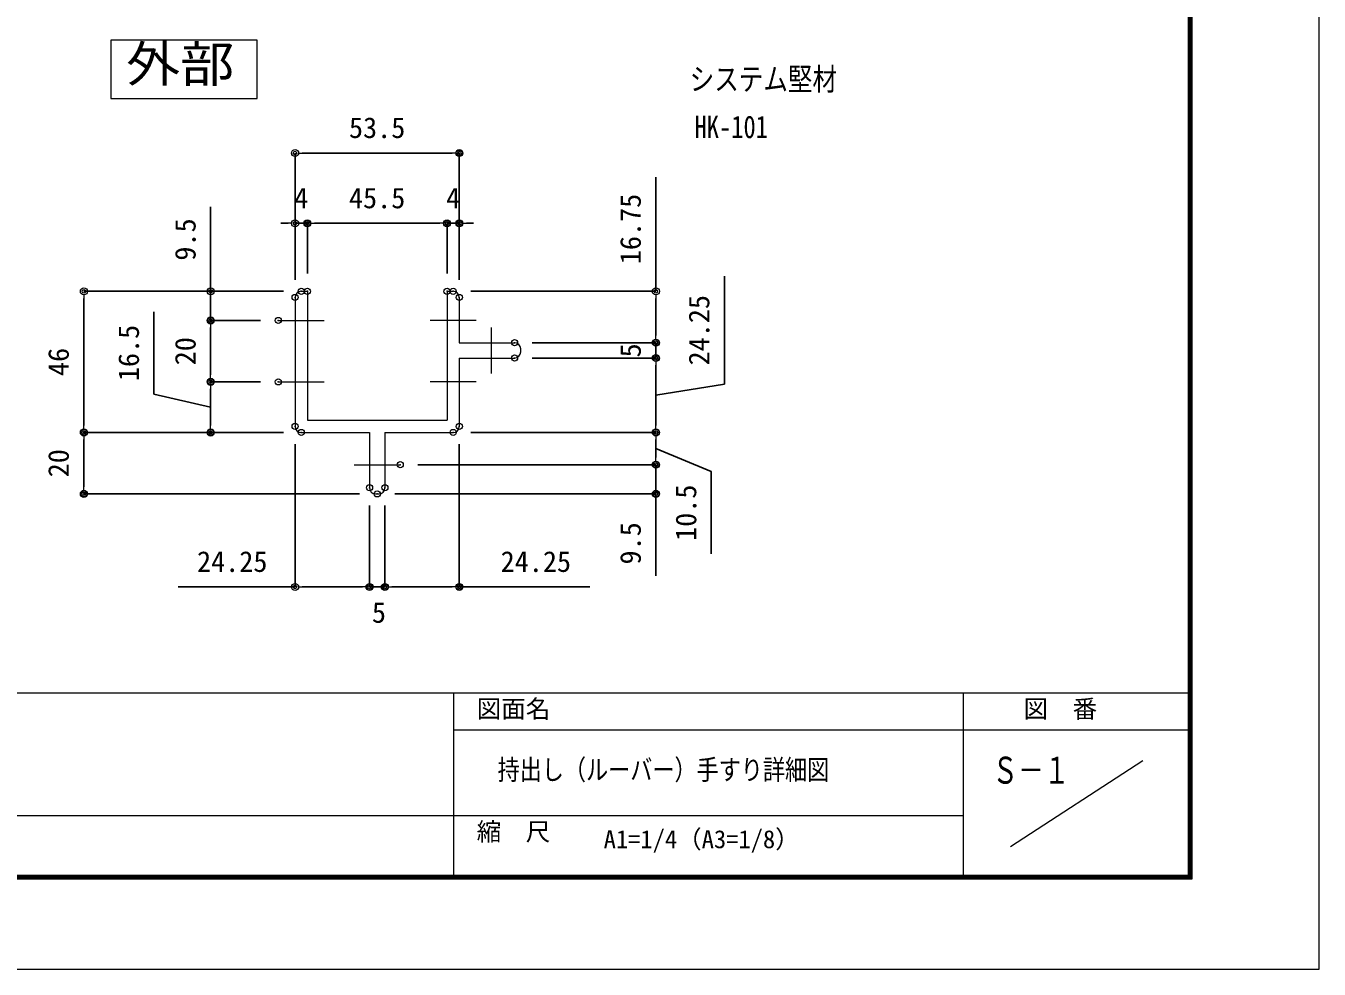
# Model space of a CAD drawing. Units: millimetres, scale not verified. Extents: x -1682 to 1682, y -1188 to 1188.
# Drawn here: x 839 to 1682, y -1188 to -573 of the extents above; entities that cross this region are included whole.
import ezdxf
from ezdxf.enums import TextEntityAlignment as Align

# ---------------------------------------------------------------- set-up
doc = ezdxf.new("R2010")
doc.units = ezdxf.units.MM
doc.header["$LTSCALE"] = 8
doc.header["$PDMODE"] = 32
doc.header["$PDSIZE"] = 4
for name, color, linetype, lineweight in [('0-0_0', 7, 'Continuous', 18), ('0-1_DEFPOINTS', 7, 'Continuous', 18), ('0-4_WAKU', 7, 'Continuous', 18), ('0-B_P4-12', 7, 'Continuous', 18), ('0-C_4アルミ', 6, 'Continuous', 18)]:
    doc.layers.add(name, color=color, linetype=linetype, lineweight=lineweight)
doc.layers.add('0-2_MOJI', color=7, linetype='Continuous')
doc.layers.add('0-9_1手摺寸法', color=7, linetype='Continuous')
doc.styles.add('ＭＳ ゴシック', font='')
doc.styles.get('ＭＳ ゴシック').set_extended_font_data('MS Gothic')

# ---------------------------------------------------------------- blocks, each defined once
blk = doc.blocks.new('_ORIGIN2')
at = {"layer": '0-0_0'}
blk.add_line((-0.5, 0), (-1, 0), dxfattribs=at)
for radius in [0.5, 0.25]:
    blk.add_circle((0, 0), radius, dxfattribs=at)
blk = doc.blocks.new('D70')
at = {"layer": '0-1_DEFPOINTS'}
for p in [(1263.531, -410.4), (1215.031, -450.4), (1263.531, -515.038)]:
    blk.add_point(p, dxfattribs=at)
at = {"layer": '0-9_1手摺寸法'}
for p, q in [((1263.531, -421.9), (1263.531, -515.038)), ((1215.031, -461.9), (1215.031, -515.038)), ((1219.631, -515.038), (1258.931, -515.038)), ((1348.645, -515.038), (1263.531, -515.038))]:
    blk.add_line(p, q, dxfattribs=at)
at = {"layer": '0-9_1手摺寸法', "xscale": 4.6, "yscale": 4.6, "rotation": 180}
blk.add_blockref('_ORIGIN2', (1215.031, -515.038), dxfattribs=at)
at = {"layer": '0-9_1手摺寸法', "xscale": 4.6, "yscale": 4.6}
blk.add_blockref('_ORIGIN2', (1263.531, -515.038), dxfattribs=at)
at = {"layer": '0-9_1手摺寸法', "style": 'ＭＳ ゴシック'}
blk.add_text('24.25', height=13.49, dxfattribs=at).set_placement((1290.455, -509.288), align=Align.BOTTOM_LEFT)
blk = doc.blocks.new('D71')
at = {"layer": '0-1_DEFPOINTS'}
for p in [(1156.531, -410.4), (1205.031, -450.4), (1205.031, -515.038)]:
    blk.add_point(p, dxfattribs=at)
at = {"layer": '0-9_1手摺寸法'}
for p, q in [((1156.531, -421.9), (1156.531, -515.038)), ((1205.031, -461.9), (1205.031, -515.038)), ((1080.452, -515.038), (1156.531, -515.038)), ((1161.131, -515.038), (1200.431, -515.038))]:
    blk.add_line(p, q, dxfattribs=at)
at = {"layer": '0-9_1手摺寸法', "xscale": 4.6, "yscale": 4.6, "rotation": 180}
blk.add_blockref('_ORIGIN2', (1156.531, -515.038), dxfattribs=at)
at = {"layer": '0-9_1手摺寸法', "xscale": 4.6, "yscale": 4.6}
blk.add_blockref('_ORIGIN2', (1205.031, -515.038), dxfattribs=at)
at = {"layer": '0-9_1手摺寸法', "style": 'ＭＳ ゴシック'}
blk.add_text('24.25', height=13.49, dxfattribs=at).set_placement((1092.642, -509.288), align=Align.BOTTOM_LEFT)
blk = doc.blocks.new('D72')
at = {"layer": '0-1_DEFPOINTS'}
for p in [(1205.031, -450.4), (1215.031, -450.4), (1215.031, -515.038)]:
    blk.add_point(p, dxfattribs=at)
at = {"layer": '0-9_1手摺寸法'}
for p, q in [((1205.031, -461.9), (1205.031, -515.038)), ((1215.031, -461.9), (1215.031, -515.038)), ((1200.431, -515.038), (1195.831, -515.038)), ((1205.031, -515.038), (1215.031, -515.038)), ((1219.631, -515.038), (1224.231, -515.038))]:
    blk.add_line(p, q, dxfattribs=at)
at = {"layer": '0-9_1手摺寸法', "xscale": 4.6, "yscale": 4.6}
blk.add_blockref('_ORIGIN2', (1205.031, -515.038), dxfattribs=at)
at = {"layer": '0-9_1手摺寸法', "xscale": 4.6, "yscale": 4.6, "rotation": 180}
blk.add_blockref('_ORIGIN2', (1215.031, -515.038), dxfattribs=at)
at = {"layer": '0-9_1手摺寸法', "style": 'ＭＳ ゴシック'}
blk.add_text('5', height=13.49, dxfattribs=at).set_placement((1206.597, -542.435), align=Align.BOTTOM_LEFT)
blk = doc.blocks.new('D73')
at = {"layer": '0-1_DEFPOINTS'}
for p in [(1160.531, -322.4), (1101.528, -341.4), (1145.531, -341.4)]:
    blk.add_point(p, dxfattribs=at)
at = {"layer": '0-9_1手摺寸法'}
for p, q in [((1101.528, -267.438), (1101.528, -322.4)), ((1101.528, -317.8), (1101.528, -313.2)), ((1149.031, -322.4), (1101.528, -322.4)), ((1101.528, -322.4), (1101.528, -341.4)), ((1101.528, -322.4), (1101.528, -341.4)), ((1134.031, -341.4), (1101.528, -341.4)), ((1101.528, -346), (1101.528, -350.6))]:
    blk.add_line(p, q, dxfattribs=at)
at = {"layer": '0-9_1手摺寸法', "xscale": 4.6, "yscale": 4.6}
for p, rotation in [((1101.528, -322.4), 270), ((1101.528, -341.4), 90)]:
    blk.add_blockref('_ORIGIN2', p, dxfattribs=dict(at, rotation=rotation))
at = {"layer": '0-9_1手摺寸法', "style": 'ＭＳ ゴシック'}
blk.add_text('9.5', height=13.49, rotation=90, dxfattribs=at).set_placement((1095.778, -302.409), align=Align.BOTTOM_LEFT)
blk = doc.blocks.new('D74')
at = {"layer": '0-1_DEFPOINTS'}
for p in [(1160.531, -414.4), (1018.916, -454.4), (1210.031, -454.4)]:
    blk.add_point(p, dxfattribs=at)
at = {"layer": '0-9_1手摺寸法'}
for p, q in [((1149.031, -414.4), (1018.916, -414.4)), ((1018.916, -419), (1018.916, -449.8)), ((1198.531, -454.4), (1018.916, -454.4))]:
    blk.add_line(p, q, dxfattribs=at)
at = {"layer": '0-9_1手摺寸法', "xscale": 4.6, "yscale": 4.6}
for p, rotation in [((1018.916, -414.4), 90), ((1018.916, -454.4), 270)]:
    blk.add_blockref('_ORIGIN2', p, dxfattribs=dict(at, rotation=rotation))
at = {"layer": '0-9_1手摺寸法', "style": 'ＭＳ ゴシック'}
blk.add_text('20', height=13.49, rotation=90, dxfattribs=at).set_placement((1013.166, -443.6), align=Align.BOTTOM_LEFT)
blk = doc.blocks.new('D75')
at = {"layer": '0-1_DEFPOINTS'}
for p in [(1145.531, -381.4), (1101.528, -414.4), (1160.531, -414.4)]:
    blk.add_point(p, dxfattribs=at)
at = {"layer": '0-9_1手摺寸法'}
for p, q in [((1134.031, -381.4), (1101.528, -381.4)), ((1101.528, -386), (1101.528, -409.8)), ((1149.031, -414.4), (1101.528, -414.4))]:
    blk.add_line(p, q, dxfattribs=at)
blk.add_lwpolyline([(1101.528, -397.9), (1064.608, -389.338), (1064.608, -335.781)], dxfattribs=at)
at = {"layer": '0-9_1手摺寸法', "xscale": 4.6, "yscale": 4.6}
for p, rotation in [((1101.528, -381.4), 90), ((1101.528, -414.4), 270)]:
    blk.add_blockref('_ORIGIN2', p, dxfattribs=dict(at, rotation=rotation))
at = {"layer": '0-9_1手摺寸法', "style": 'ＭＳ ゴシック'}
blk.add_text('16.5', height=13.49, rotation=90, dxfattribs=at).set_placement((1058.858, -380.96), align=Align.BOTTOM_LEFT)
blk = doc.blocks.new('D76')
at = {"layer": '0-1_DEFPOINTS'}
for p in [(1160.531, -322.4), (1018.916, -414.4), (1160.531, -414.4)]:
    blk.add_point(p, dxfattribs=at)
at = {"layer": '0-9_1手摺寸法'}
for p, q in [((1149.031, -322.4), (1018.916, -322.4)), ((1018.916, -327), (1018.916, -409.8)), ((1149.031, -414.4), (1018.916, -414.4))]:
    blk.add_line(p, q, dxfattribs=at)
at = {"layer": '0-9_1手摺寸法', "xscale": 4.6, "yscale": 4.6}
for p, rotation in [((1018.916, -322.4), 90), ((1018.916, -414.4), 270)]:
    blk.add_blockref('_ORIGIN2', p, dxfattribs=dict(at, rotation=rotation))
at = {"layer": '0-9_1手摺寸法', "style": 'ＭＳ ゴシック'}
blk.add_text('46', height=13.49, rotation=90, dxfattribs=at).set_placement((1013.166, -377.6), align=Align.BOTTOM_LEFT)
blk = doc.blocks.new('D77')
at = {"layer": '0-1_DEFPOINTS'}
for p in [(1145.531, -341.4), (1101.528, -381.4), (1145.531, -381.4)]:
    blk.add_point(p, dxfattribs=at)
at = {"layer": '0-9_1手摺寸法'}
for p, q in [((1134.031, -341.4), (1101.528, -341.4)), ((1101.528, -346), (1101.528, -376.8)), ((1134.031, -381.4), (1101.528, -381.4))]:
    blk.add_line(p, q, dxfattribs=at)
at = {"layer": '0-9_1手摺寸法', "xscale": 4.6, "yscale": 4.6}
for p, rotation in [((1101.528, -341.4), 90), ((1101.528, -381.4), 270)]:
    blk.add_blockref('_ORIGIN2', p, dxfattribs=dict(at, rotation=rotation))
at = {"layer": '0-9_1手摺寸法', "style": 'ＭＳ ゴシック'}
blk.add_text('20', height=13.49, rotation=90, dxfattribs=at).set_placement((1095.778, -370.6), align=Align.BOTTOM_LEFT)
blk = doc.blocks.new('D78')
at = {"layer": '0-1_DEFPOINTS'}
for p in [(1263.531, -232.338), (1156.531, -326.4), (1263.531, -326.4)]:
    blk.add_point(p, dxfattribs=at)
at = {"layer": '0-9_1手摺寸法'}
for p, q in [((1156.531, -314.9), (1156.531, -232.338)), ((1161.131, -232.338), (1258.931, -232.338)), ((1263.531, -314.9), (1263.531, -232.338))]:
    blk.add_line(p, q, dxfattribs=at)
at = {"layer": '0-9_1手摺寸法', "xscale": 4.6, "yscale": 4.6, "rotation": 180}
blk.add_blockref('_ORIGIN2', (1156.531, -232.338), dxfattribs=at)
at = {"layer": '0-9_1手摺寸法', "xscale": 4.6, "yscale": 4.6}
blk.add_blockref('_ORIGIN2', (1263.531, -232.338), dxfattribs=at)
at = {"layer": '0-9_1手摺寸法', "style": 'ＭＳ ゴシック'}
blk.add_text('53.5', height=13.49, dxfattribs=at).set_placement((1191.631, -226.588), align=Align.BOTTOM_LEFT)
blk = doc.blocks.new('D79')
at = {"layer": '0-1_DEFPOINTS'}
for p in [(1263.531, -278.107), (1255.531, -322.4), (1263.531, -326.4)]:
    blk.add_point(p, dxfattribs=at)
at = {"layer": '0-9_1手摺寸法'}
for p, q in [((1250.931, -278.107), (1246.331, -278.107)), ((1255.531, -310.9), (1255.531, -278.107)), ((1255.531, -278.107), (1263.531, -278.107)), ((1263.531, -314.9), (1263.531, -278.107)), ((1268.131, -278.107), (1272.731, -278.107))]:
    blk.add_line(p, q, dxfattribs=at)
at = {"layer": '0-9_1手摺寸法', "xscale": 4.6, "yscale": 4.6}
blk.add_blockref('_ORIGIN2', (1255.531, -278.107), dxfattribs=at)
at = {"layer": '0-9_1手摺寸法', "xscale": 4.6, "yscale": 4.6, "rotation": 180}
blk.add_blockref('_ORIGIN2', (1263.531, -278.107), dxfattribs=at)
at = {"layer": '0-9_1手摺寸法', "style": 'ＭＳ ゴシック'}
blk.add_text('4', height=13.49, dxfattribs=at).set_placement((1254.931, -272.357), align=Align.BOTTOM_LEFT)
blk = doc.blocks.new('D80')
at = {"layer": '0-1_DEFPOINTS'}
for p in [(1255.531, -278.107), (1164.531, -322.4), (1255.531, -322.4)]:
    blk.add_point(p, dxfattribs=at)
at = {"layer": '0-9_1手摺寸法'}
for p, q in [((1164.531, -310.9), (1164.531, -278.107)), ((1169.131, -278.107), (1250.931, -278.107)), ((1255.531, -310.9), (1255.531, -278.107))]:
    blk.add_line(p, q, dxfattribs=at)
at = {"layer": '0-9_1手摺寸法', "xscale": 4.6, "yscale": 4.6, "rotation": 180}
blk.add_blockref('_ORIGIN2', (1164.531, -278.107), dxfattribs=at)
at = {"layer": '0-9_1手摺寸法', "xscale": 4.6, "yscale": 4.6}
blk.add_blockref('_ORIGIN2', (1255.531, -278.107), dxfattribs=at)
at = {"layer": '0-9_1手摺寸法', "style": 'ＭＳ ゴシック'}
blk.add_text('45.5', height=13.49, dxfattribs=at).set_placement((1191.631, -272.357), align=Align.BOTTOM_LEFT)
blk = doc.blocks.new('D81')
at = {"layer": '0-1_DEFPOINTS'}
for p in [(1164.531, -278.107), (1156.531, -326.4), (1164.531, -322.4)]:
    blk.add_point(p, dxfattribs=at)
at = {"layer": '0-9_1手摺寸法'}
for p, q in [((1151.931, -278.107), (1147.331, -278.107)), ((1156.531, -314.9), (1156.531, -278.107)), ((1156.531, -278.107), (1164.531, -278.107)), ((1164.531, -310.9), (1164.531, -278.107)), ((1169.131, -278.107), (1173.731, -278.107))]:
    blk.add_line(p, q, dxfattribs=at)
at = {"layer": '0-9_1手摺寸法', "xscale": 4.6, "yscale": 4.6}
blk.add_blockref('_ORIGIN2', (1156.531, -278.107), dxfattribs=at)
at = {"layer": '0-9_1手摺寸法', "xscale": 4.6, "yscale": 4.6, "rotation": 180}
blk.add_blockref('_ORIGIN2', (1164.531, -278.107), dxfattribs=at)
at = {"layer": '0-9_1手摺寸法', "style": 'ＭＳ ゴシック'}
blk.add_text('4', height=13.49, dxfattribs=at).set_placement((1155.931, -272.357), align=Align.BOTTOM_LEFT)
blk = doc.blocks.new('D82')
at = {"layer": '0-1_DEFPOINTS'}
for p in [(1259.531, -322.4), (1299.531, -355.9), (1391.581, -355.9)]:
    blk.add_point(p, dxfattribs=at)
at = {"layer": '0-9_1手摺寸法'}
for p, q in [((1391.581, -247.969), (1391.581, -322.4)), ((1271.031, -322.4), (1391.581, -322.4)), ((1391.581, -327), (1391.581, -351.3)), ((1311.031, -355.9), (1391.581, -355.9))]:
    blk.add_line(p, q, dxfattribs=at)
at = {"layer": '0-9_1手摺寸法', "xscale": 4.6, "yscale": 4.6}
for p, rotation in [((1391.581, -322.4), 90), ((1391.581, -355.9), 270)]:
    blk.add_blockref('_ORIGIN2', p, dxfattribs=dict(at, rotation=rotation))
at = {"layer": '0-9_1手摺寸法', "style": 'ＭＳ ゴシック'}
blk.add_text('16.75', height=13.49, rotation=90, dxfattribs=at).set_placement((1385.831, -304.757), align=Align.BOTTOM_LEFT)
blk = doc.blocks.new('D83')
at = {"layer": '0-1_DEFPOINTS'}
for p in [(1299.531, -355.9), (1299.531, -365.9), (1391.581, -365.9)]:
    blk.add_point(p, dxfattribs=at)
at = {"layer": '0-9_1手摺寸法'}
for p, q in [((1391.581, -351.3), (1391.581, -346.7)), ((1311.031, -355.9), (1391.581, -355.9)), ((1391.581, -355.9), (1391.581, -365.9)), ((1311.031, -365.9), (1391.581, -365.9)), ((1391.581, -370.5), (1391.581, -375.1))]:
    blk.add_line(p, q, dxfattribs=at)
at = {"layer": '0-9_1手摺寸法', "xscale": 4.6, "yscale": 4.6}
for p, rotation in [((1391.581, -355.9), 270), ((1391.581, -365.9), 90)]:
    blk.add_blockref('_ORIGIN2', p, dxfattribs=dict(at, rotation=rotation))
at = {"layer": '0-9_1手摺寸法', "style": 'ＭＳ ゴシック'}
blk.add_text('5', height=13.49, rotation=90, dxfattribs=at).set_placement((1385.831, -365.5), align=Align.BOTTOM_LEFT)
blk = doc.blocks.new('D84')
at = {"layer": '0-1_DEFPOINTS'}
for p in [(1299.531, -365.9), (1259.531, -414.4), (1391.581, -414.4)]:
    blk.add_point(p, dxfattribs=at)
at = {"layer": '0-9_1手摺寸法'}
for p, q in [((1311.031, -365.9), (1391.581, -365.9)), ((1391.581, -370.5), (1391.581, -409.8)), ((1271.031, -414.4), (1391.581, -414.4))]:
    blk.add_line(p, q, dxfattribs=at)
blk.add_lwpolyline([(1391.581, -390.15), (1436.236, -382.896), (1436.236, -312.516)], dxfattribs=at)
at = {"layer": '0-9_1手摺寸法', "xscale": 4.6, "yscale": 4.6}
for p, rotation in [((1391.581, -365.9), 90), ((1391.581, -414.4), 270)]:
    blk.add_blockref('_ORIGIN2', p, dxfattribs=dict(at, rotation=rotation))
at = {"layer": '0-9_1手摺寸法', "style": 'ＭＳ ゴシック'}
blk.add_text('24.25', height=13.49, rotation=90, dxfattribs=at).set_placement((1430.486, -370.706), align=Align.BOTTOM_LEFT)
blk = doc.blocks.new('D85')
at = {"layer": '0-1_DEFPOINTS'}
for p in [(1259.531, -414.4), (1225.031, -435.4), (1391.581, -435.4)]:
    blk.add_point(p, dxfattribs=at)
at = {"layer": '0-9_1手摺寸法'}
for p, q in [((1271.031, -414.4), (1391.581, -414.4)), ((1391.581, -419), (1391.581, -430.8)), ((1236.531, -435.4), (1391.581, -435.4))]:
    blk.add_line(p, q, dxfattribs=at)
blk.add_lwpolyline([(1391.581, -424.9), (1427.721, -439.861), (1427.721, -493.418)], dxfattribs=at)
at = {"layer": '0-9_1手摺寸法', "xscale": 4.6, "yscale": 4.6}
for p, rotation in [((1391.581, -414.4), 90), ((1391.581, -435.4), 270)]:
    blk.add_blockref('_ORIGIN2', p, dxfattribs=dict(at, rotation=rotation))
at = {"layer": '0-9_1手摺寸法', "style": 'ＭＳ ゴシック'}
blk.add_text('10.5', height=13.49, rotation=90, dxfattribs=at).set_placement((1421.971, -485.04), align=Align.BOTTOM_LEFT)
blk = doc.blocks.new('D86')
at = {"layer": '0-1_DEFPOINTS'}
for p in [(1225.031, -435.4), (1210.031, -454.4), (1391.581, -454.4)]:
    blk.add_point(p, dxfattribs=at)
at = {"layer": '0-9_1手摺寸法'}
for p, q in [((1391.581, -430.8), (1391.581, -426.2)), ((1236.531, -435.4), (1391.581, -435.4)), ((1391.581, -435.4), (1391.581, -454.4)), ((1391.581, -435.4), (1391.581, -454.4)), ((1221.531, -454.4), (1391.581, -454.4)), ((1391.581, -507.771), (1391.581, -454.4)), ((1391.581, -459), (1391.581, -463.6))]:
    blk.add_line(p, q, dxfattribs=at)
at = {"layer": '0-9_1手摺寸法', "xscale": 4.6, "yscale": 4.6}
for p, rotation in [((1391.581, -435.4), 270), ((1391.581, -454.4), 90)]:
    blk.add_blockref('_ORIGIN2', p, dxfattribs=dict(at, rotation=rotation))
at = {"layer": '0-9_1手摺寸法', "style": 'ＭＳ ゴシック'}
blk.add_text('9.5', height=13.49, rotation=90, dxfattribs=at).set_placement((1385.831, -500.4), align=Align.BOTTOM_LEFT)

msp = doc.modelspace()

# ---------------------------------------------------------------- linework, layer by layer
at = {"layer": '0-1_DEFPOINTS', "color": 5}
for p, q in [((1682, -1188), (1682, 1188)), ((-1682, -1188), (1682, -1188))]:
    msp.add_line(p, q, dxfattribs=at)
at = {"layer": '0-4_WAKU'}
for p, q in [((1596.8, -1126.8), (1596.8, 1130.8)), ((1597.4, -1127.4), (1597.4, 1131.4)), ((1598, -1128), (1598, 1132)), ((1598.6, -1128.6), (1598.6, 1132.6)), ((1599.2, -1129.2), (1599.2, 1133.2)), ((-1602, -1008), (1598, -1008)), ((1118, -1008), (1118, -1128)), ((1450, -1008), (1450, -1128)), ((1118, -1032), (1598, -1032)), ((1480.833, -1108), (1567.167, -1052)), ((442, -1088), (1450, -1088)), ((-1602.6, -1128.6), (1598.6, -1128.6)), ((-1602, -1128), (1598, -1128)), ((-1601.4, -1127.4), (1597.4, -1127.4)), ((-1600.8, -1126.8), (1596.8, -1126.8)), ((-1603.2, -1129.2), (1599.2, -1129.2))]:
    msp.add_line(p, q, dxfattribs=at)
at = {"layer": '0-B_P4-12'}
msp.add_line((894.697, -582.622), (894.697, -620.632), dxfattribs=at)
msp.add_lwpolyline([(894.697, -620.632), (990.022, -620.632), (990.022, -582.622), (894.697, -582.622)], dxfattribs=at)
at = {"layer": '0-C_4アルミ'}
for p, q in [((1018.792, -746.342), (1022.792, -746.342)), ((1022.792, -746.342), (1022.792, -830.342)), ((1113.792, -746.342), (1113.792, -830.342)), ((1113.792, -746.342), (1117.792, -746.342)), ((1014.792, -750.342), (1014.792, -834.342)), ((1121.792, -750.342), (1121.792, -779.842)), ((1003.792, -765.342), (1033.792, -765.342)), ((1132.792, -765.342), (1102.792, -765.342)), ((1142.792, -799.842), (1142.792, -769.842)), ((1121.792, -779.842), (1157.792, -779.842)), ((1121.792, -789.842), (1121.792, -834.342)), ((1121.792, -789.842), (1157.792, -789.842)), ((1161.792, -785.842), (1161.792, -783.842)), ((1003.792, -805.342), (1033.792, -805.342)), ((1132.792, -805.342), (1102.792, -805.342)), ((1022.792, -830.342), (1113.792, -830.342)), ((1018.792, -838.342), (1063.292, -838.342)), ((1063.292, -838.342), (1063.292, -874.342)), ((1073.292, -838.342), (1117.792, -838.342)), ((1073.292, -838.342), (1073.292, -874.342)), ((1053.292, -859.342), (1083.292, -859.342)), ((1067.292, -878.342), (1069.292, -878.342))]:
    msp.add_line(p, q, dxfattribs=at)
for centre, start, end in [((1018.792, -750.342), 90, 180), ((1117.792, -750.342), 0, 90), ((1157.792, -783.842), 0, 90), ((1157.792, -785.842), 270, 0), ((1018.792, -834.342), 180, 270), ((1117.792, -834.342), 270, 0), ((1067.292, -874.342), 180, 270), ((1069.292, -874.342), 270, 0)]:
    msp.add_arc(centre, 4, start, end, dxfattribs=at)

# ---------------------------------------------------------------- block references
at = {"layer": '0-9_1手摺寸法'}
for name in ['D78', 'D82', 'D81', 'D80', 'D79', 'D73', 'D84', 'D76', 'D75', 'D77', 'D83', 'D71', 'D70', 'D74', 'D85', 'D86', 'D72']:
    msp.add_blockref(name, (-141.739, -423.942), dxfattribs=at)

# ---------------------------------------------------------------- texts
at = {"layer": '0-0_0', "style": 'ＭＳ ゴシック'}
for s, height, width, p in [('システム堅材', 14.66, 0.8, (1271.892, -619.81)), ('HK-101', 14.66, 0.8, (1275.029, -650.93)), ('持出し（ルーバー）手すり詳細図', 13.2, 0.8, (1146.749, -1068.604)), ('Ｓ－１', 17.6, 0.7, (1469.017, -1072.441))]:
    msp.add_text(s, height=height, dxfattribs=dict(at, width=width)).set_placement(p, align=Align.BOTTOM_LEFT)
msp.add_text('A1=1/4（A3=1/8）', height=11.73, dxfattribs=at).set_placement((1215.845, -1112.711), align=Align.BOTTOM_LEFT)
at = {"layer": '0-2_MOJI', "style": 'ＭＳ ゴシック'}
for s, p in [('図面名', (1133.108, -1027.794)), ('図  番', (1489.423, -1027.794)), ('縮  尺', (1133.108, -1107.794))]:
    msp.add_text(s, height=11.73, dxfattribs=at).set_placement(p, align=Align.BOTTOM_LEFT)
at = {"layer": '0-B_P4-12', "style": 'ＭＳ ゴシック', "width": 1.1}
msp.add_text('外部', height=23.46, dxfattribs=at).set_placement((904.756, -616.999), align=Align.BOTTOM_LEFT)

doc.saveas('drawing.dxf')
